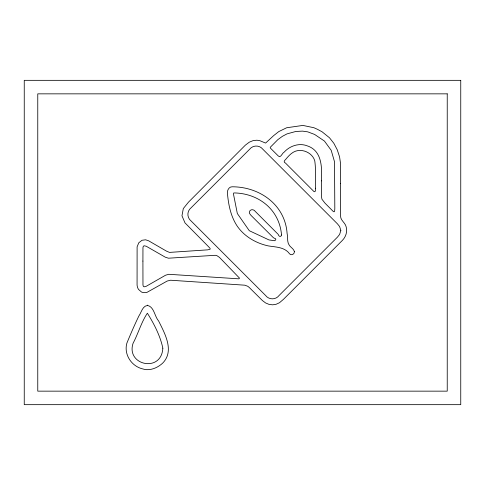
<?xml version="1.0" encoding="UTF-8"?>
<svg xmlns="http://www.w3.org/2000/svg" width="485" height="485" viewBox="0 0 485 485"><rect width="100%" height="100%" fill="white"/><g stroke="black" fill="none" stroke-linecap="round" stroke-linejoin="round"><path stroke-width="0.73" d="M147.555 305.12L147.555 305.447C142.402 305.956 141.475 312.34 138.94 315.874C134.6 324.774 130.671 333.922 126.9 343.065C123.602 354.262 131.447 366.254 142.548 368.867C149.616 371.31 157.486 367.957 162.669 363.132C174.752 350.94 164.761 333.395 158.595 320.943C154.551 316.487 154.254 306.914 147.555 305.441M142.917 261.069L142.966 284.974L143.263 286.162L144.087 286.847L146.203 286.302L165.543 275.231L168.738 274.292L238.814 278.827L239.541 278.154L219.408 257.335L216.801 255.595L215.279 255.298L168.453 258.202L165.33 257.202L146.203 246.228L144.003 245.749L143.22 246.513L142.954 247.714L142.917 261.069M315.42 188.216C315.626 188.932 315.693 192.909 313.904 191.502L285.532 163.106C282.888 161.984 284.78 160.256 285.938 159.104C289.115 155.248 292.898 151.205 298.129 150.538C305.065 149.671 312.698 153.903 314.747 160.753C316.087 169.811 315.195 179.074 315.42 188.216M321.428 180.887L321.464 196.516L321.925 199.208L325.017 203.191L333.438 211.642L334.141 211.787L334.632 211.205L334.814 208.514L334.517 161.772L331.2 150.326L324.453 141.068L314.607 134.436L307.739 131.853L302.501 131.12L295.777 131.477L286.993 133.89L282.397 136.321L277.881 139.613L270.2 147.355L270.418 148.137L278.226 155.915C280.506 158.898 282.3 152.708 284.192 152.108C289.806 145.906 299.063 142.705 307.078 145.797C322.258 150.593 322.064 167.84 321.428 180.887M340.585 183.33L340.549 215.964C340.428 220.475 345.387 222.718 346.205 226.98C347.521 231.769 345.823 236.88 342.404 240.372L283.458 299.324L279.487 302.725L276.165 304.259L272.637 304.829L269.036 304.392L265.598 302.949L262.421 300.548L249.272 287.502L247.805 286.308L244.816 285.192L170.568 280.227L167.179 281.051L146.749 292.491L143.378 292.655L141.529 292.055L138.461 289.369L137.491 287.387L137.073 285.162L137.109 246.829L138.807 242.742L142.008 240.275L145.585 239.796L148.634 240.802L166.543 251.169L169.52 252.4L207.659 249.854L210.126 249.223L210.138 248.484L208.538 246.695L184.997 222.882L181.966 215.783L183.312 208.574L188.532 202.1L245.386 145.124L249.29 142.184L253.231 140.559L256.947 140.213L259.796 140.674L265.604 143.069L273.71 135.582L278.742 131.611L286.641 127.761L302.882 125.421L313.892 127.719L317.445 129.307L322.107 131.817L329.485 137.77L333.85 143.311L337.251 149.798L339.585 156.904L340.421 162.663L340.585 183.33M162.845 348.194C161.456 373.268 125.591 365.126 133.114 343.192C138.261 333.498 141.329 322.137 147.361 313.207C153.945 323.628 160.268 335.844 162.845 348.194M281.524 235.031C280.827 237.565 278.596 236.334 278.22 234.394L255.419 211.563C253.94 208.987 249.702 208.865 249.314 212.351L249.569 213.533L250.987 215.358L273.449 237.753L275.722 238.875L275.765 239.729L274.783 240.718L269.029 239.954L249.29 230.702L237.329 213.521L233.382 193.6L233.77 192.951L235.122 192.951C259.433 193.836 279.554 210.157 281.524 235.031M294.371 251.606C294.716 254.049 291.133 255.953 289.575 253.825C284.659 246.932 275.644 247.15 268.169 245.883C255.874 243.173 244.197 236.425 237.05 225.877C230.539 215.958 228.35 204.124 227.362 192.509C227.392 189.884 229.229 186.646 232.176 186.786C259.681 186.804 285.077 204.694 287.096 233.388C288.157 237.341 286.69 242.318 289.533 245.64C291.121 247.629 293.746 248.999 294.371 251.606M340.84 230.472L339.621 234.431L337.421 237.153L279.178 295.395C275.753 300.015 268.896 299.954 265.483 295.359L191.169 221.045C186.798 217.704 186.786 211.066 191.163 207.719L249.575 149.301C252.927 144.936 259.572 144.96 262.918 149.325L337.372 223.779L339.591 226.507L340.84 230.472M460.75 80.334L24.25 80.334L24.25 404.666L460.75 404.666L460.75 80.334M447.237 93.847L37.763 93.847L37.763 391.152L447.237 391.152L447.237 93.847"/></g></svg>
